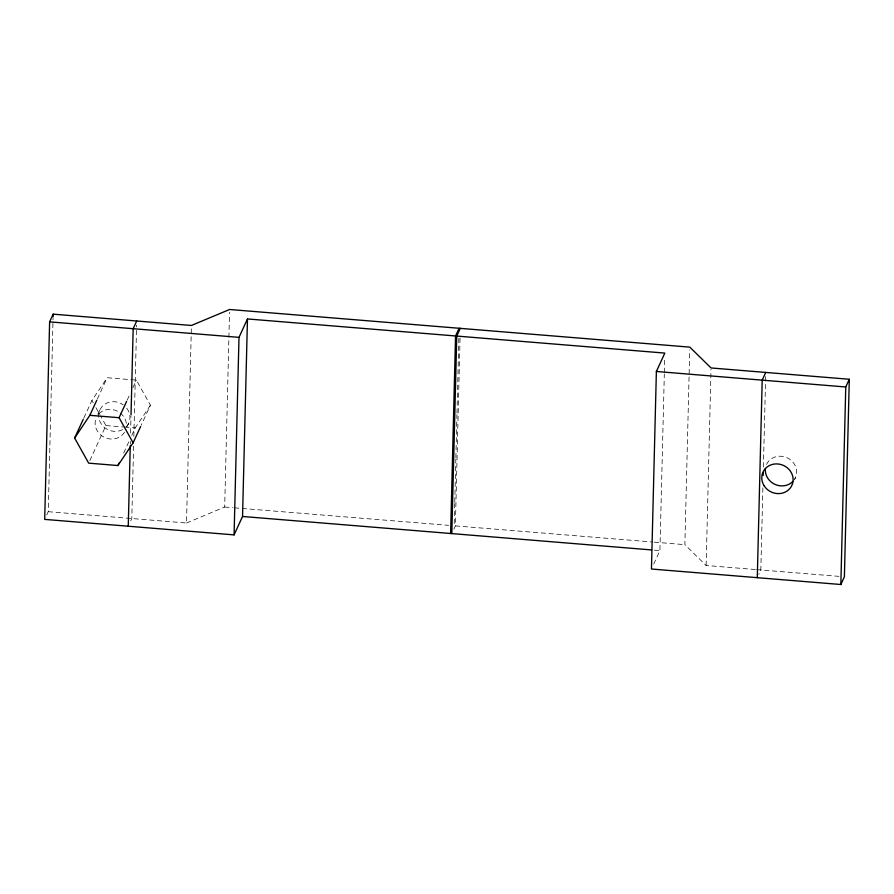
<?xml version="1.0" encoding="UTF-8"?>
<svg xmlns="http://www.w3.org/2000/svg" width="894" height="894" viewBox="0 0 894 894"><rect width="100%" height="100%" fill="white"/><g stroke="black" fill="none" stroke-linecap="round" stroke-linejoin="round"><path stroke-width="0.67" stroke-dasharray="4.47 3.35" d="M46.723 514.989L48.242 511.692L53.059 318.331M130.3 444.15L130.368 441.368M130.569 433.02L130.993 416.336M133.597 446.184L131.798 518.52L129.775 522.923M133.843 436.451L136.614 325.159M48.242 511.692L186.5 523.001L191.383 326.858M186.5 523.001L224.685 507.021L229.534 312.274M454.733 503.534L454.174 525.795L652.877 542.043M454.767 502.149L455.839 459.024M455.873 457.627L456.946 414.514M456.979 413.117L458.857 337.999M460.052 338.1L455.37 525.895L453.861 529.192M653.715 564.114L659.917 550.615L664.32 373.949M664.354 372.552L664.7 358.65M755.363 569.523L706.126 565.5L684.871 544.658L689.721 349.912M706.126 565.5L711.009 369.356M762.873 487.901L760.828 569.97L758.805 574.373M763.398 467.026L765.644 376.609M83.857 417.99L91.926 400.445L107.146 377.726L136.38 380.118L150.415 405.228L141.185 425.276M97.345 399.026L107.146 377.726M97.871 414.291L99.893 409.888M89.813 460.645L105.95 425.555L100.609 415.989M127.16 400.166L129.474 395.159M132.927 387.638L136.38 380.118M127.239 426.46L128.747 423.164M123.663 453.012L129.429 440.474M131.731 435.467L135.195 427.947L150.415 405.228M794.408 479.888L795.425 477.687M105.95 425.555L123.227 426.974M124.557 427.075L135.195 427.947M224.685 507.021L233.032 507.714M234.418 507.826L448.609 525.337M654.263 542.155L684.871 544.658M654.374 550.156L659.917 550.615M756.726 569.634L838.907 576.351M91.926 400.445L93.255 402.836M95.937 407.619L99.938 414.794M766.56 464.411A15.88 14.617 24.7 0 1 787.815 458.119A15.88 14.617 24.7 0 1 794.744 478.983M126.713 408.2A15.88 14.617 24.7 0 1 126.255 426.84M122.59 429.612A15.88 14.617 24.7 0 1 102.262 425.276A15.88 14.617 24.7 0 1 102.754 405.842A15.88 14.617 24.7 0 1 123.204 404.848M124.523 432.16A15.88 14.617 24.7 0 1 104.654 437.501A15.88 14.617 24.7 0 1 95.814 418.928M98.854 413.911A15.88 14.617 24.7 0 1 117.013 411.005A15.88 14.617 24.7 0 1 126.345 426.84"/><path stroke-width="1.34" d="M49.617 321.862L44.7 519.392L234.083 534.88L242.542 516.475L247.47 318.946L664.834 353.085L656.375 371.479L651.458 569.02L840.841 584.508L844.383 576.809L849.3 379.268L711.054 367.959L689.788 347.129L229.602 309.492L191.417 325.461L53.159 314.163L49.617 321.862L239 337.351L247.47 318.946M53.092 316.945L53.159 314.163M128.255 526.231L130.256 445.547M131.027 414.939L133.172 328.69L136.715 320.991M234.083 534.88L239 337.351M450.632 533.494L455.549 335.965L459.091 328.266M451.828 533.595L456.756 336.066L460.298 328.355M757.285 577.669L762.202 380.14L765.745 372.44M763.185 475.373L763.252 472.591M840.841 584.508L845.758 386.979L849.3 379.268M140.615 426.527L133.117 442.821L117.907 465.539L88.662 463.148L74.638 438.038L83.276 419.241M74.638 438.038L89.847 415.319L96.764 400.277M133.117 442.821L119.092 417.71L126.59 401.417M117.907 465.539L119.058 463.036M656.375 371.479L845.758 386.979M89.847 415.319L119.092 417.71M242.542 516.475L651.592 549.933M792.922 481.374A15.88 14.617 24.7 0 1 774.752 484.269A15.88 14.617 24.7 0 1 765.42 468.445M764.057 485.654A15.88 14.617 24.7 0 0 791.201 486.682A15.88 14.617 24.7 0 0 777.087 463.919A15.88 14.617 24.7 0 0 764.057 485.654"/></g></svg>
